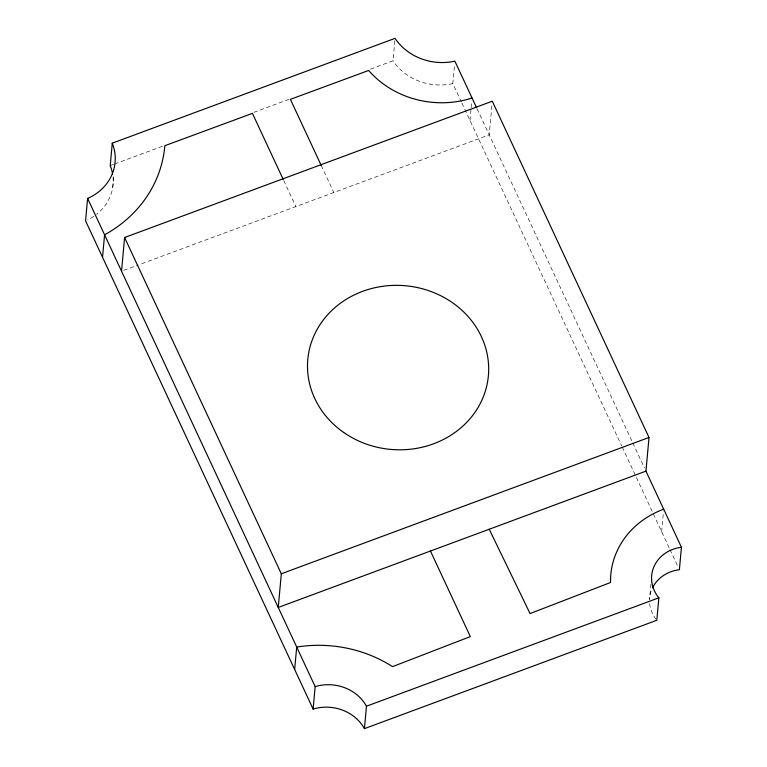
<?xml version="1.0" encoding="UTF-8"?>
<svg xmlns="http://www.w3.org/2000/svg" width="767" height="767" viewBox="0 0 767 767"><rect width="100%" height="100%" fill="white"/><g stroke="black" fill="none" stroke-linecap="round" stroke-linejoin="round"><path stroke-width="0.58" stroke-dasharray="3.83 2.88" d="M112.739 187.215L113.813 175.403M370.557 69.116L393.001 60.794L394.832 40.709M461.418 102.04L452.827 83.603L454.543 64.706M470.008 120.467L471.082 108.655M471.187 107.476L471.724 101.57M491.868 105.865L489.231 134.887L139.421 264.567M650.924 584.205L649.524 599.554A35.052 31.773 5.2 0 1 652.036 588.864M661.643 531.656L663.474 511.57M110.227 165.624L113.593 164.378M114.714 163.956L162.968 146.075M253.858 112.375L289.763 99.068M123.775 270.368L138.3 264.979M477.103 108.866L632.296 441.859M632.804 442.942L644.433 467.889M461.916 103.123L621.701 445.953M622.2 447.036L669.533 548.578M670.022 549.632L677.903 566.554M321.2 165.423L333.818 192.498M283.742 180.561L295.87 206.572M113.056 177.398A49.471 44.831 5.2 0 1 96.556 214.348M93.766 216.39A49.471 44.831 5.2 0 1 87.706 219.88M452.827 83.603A54.131 49.059 5.2 0 1 393.001 60.794M656.101 619.362A35.052 31.773 5.2 0 1 649.591 602.872"/><path stroke-width="1.15" d="M476.595 107.783L454.869 61.159A54.131 49.059 5.2 0 1 395.043 38.35L112.27 143.18A49.471 44.831 5.2 0 1 87.611 198.404L85.568 220.858L313.118 709.082A41.964 38.034 5.2 0 1 364.43 728.65L656.82 620.254L658.872 597.809A35.052 31.773 5.2 0 1 681.432 547.274L645.948 471.149L649.007 437.478L492.289 101.215L124.599 237.521L121.541 271.192M112.27 143.18L110.227 165.624A49.471 44.831 5.2 0 1 112.624 174.128M102.538 257.252L104.58 234.798A128.147 116.143 5.2 0 0 164.819 145.711L252.429 113.363L283.234 179.478M124.599 237.521L281.316 573.783L278.258 607.454L645.948 471.149M294.662 669.495L296.704 647.051A126.68 114.81 5.2 0 1 392.551 666.638L470.344 636.61L430.46 551.032M313.118 709.082L315.16 686.638L87.611 198.404M364.43 728.65L366.473 706.206L658.872 597.809M681.432 547.274L679.389 569.718A35.052 31.773 5.2 0 0 652.506 587.858M281.316 573.783L649.007 437.478M489.231 529.249L530.064 613.562L610.532 582.498A86.939 78.79 5.2 0 1 663.685 509.211M321.2 165.423L290.405 99.336L368.639 70.459A91.58 82.999 5.2 0 0 472.05 98.023M315.16 686.638A41.964 38.034 5.2 0 1 366.473 706.206M343.674 432.444A90.669 82.174 5.2 0 0 488.023 378.936A90.669 82.174 5.2 0 0 362.561 291.364A90.669 82.174 5.2 0 0 343.674 432.444"/></g></svg>
